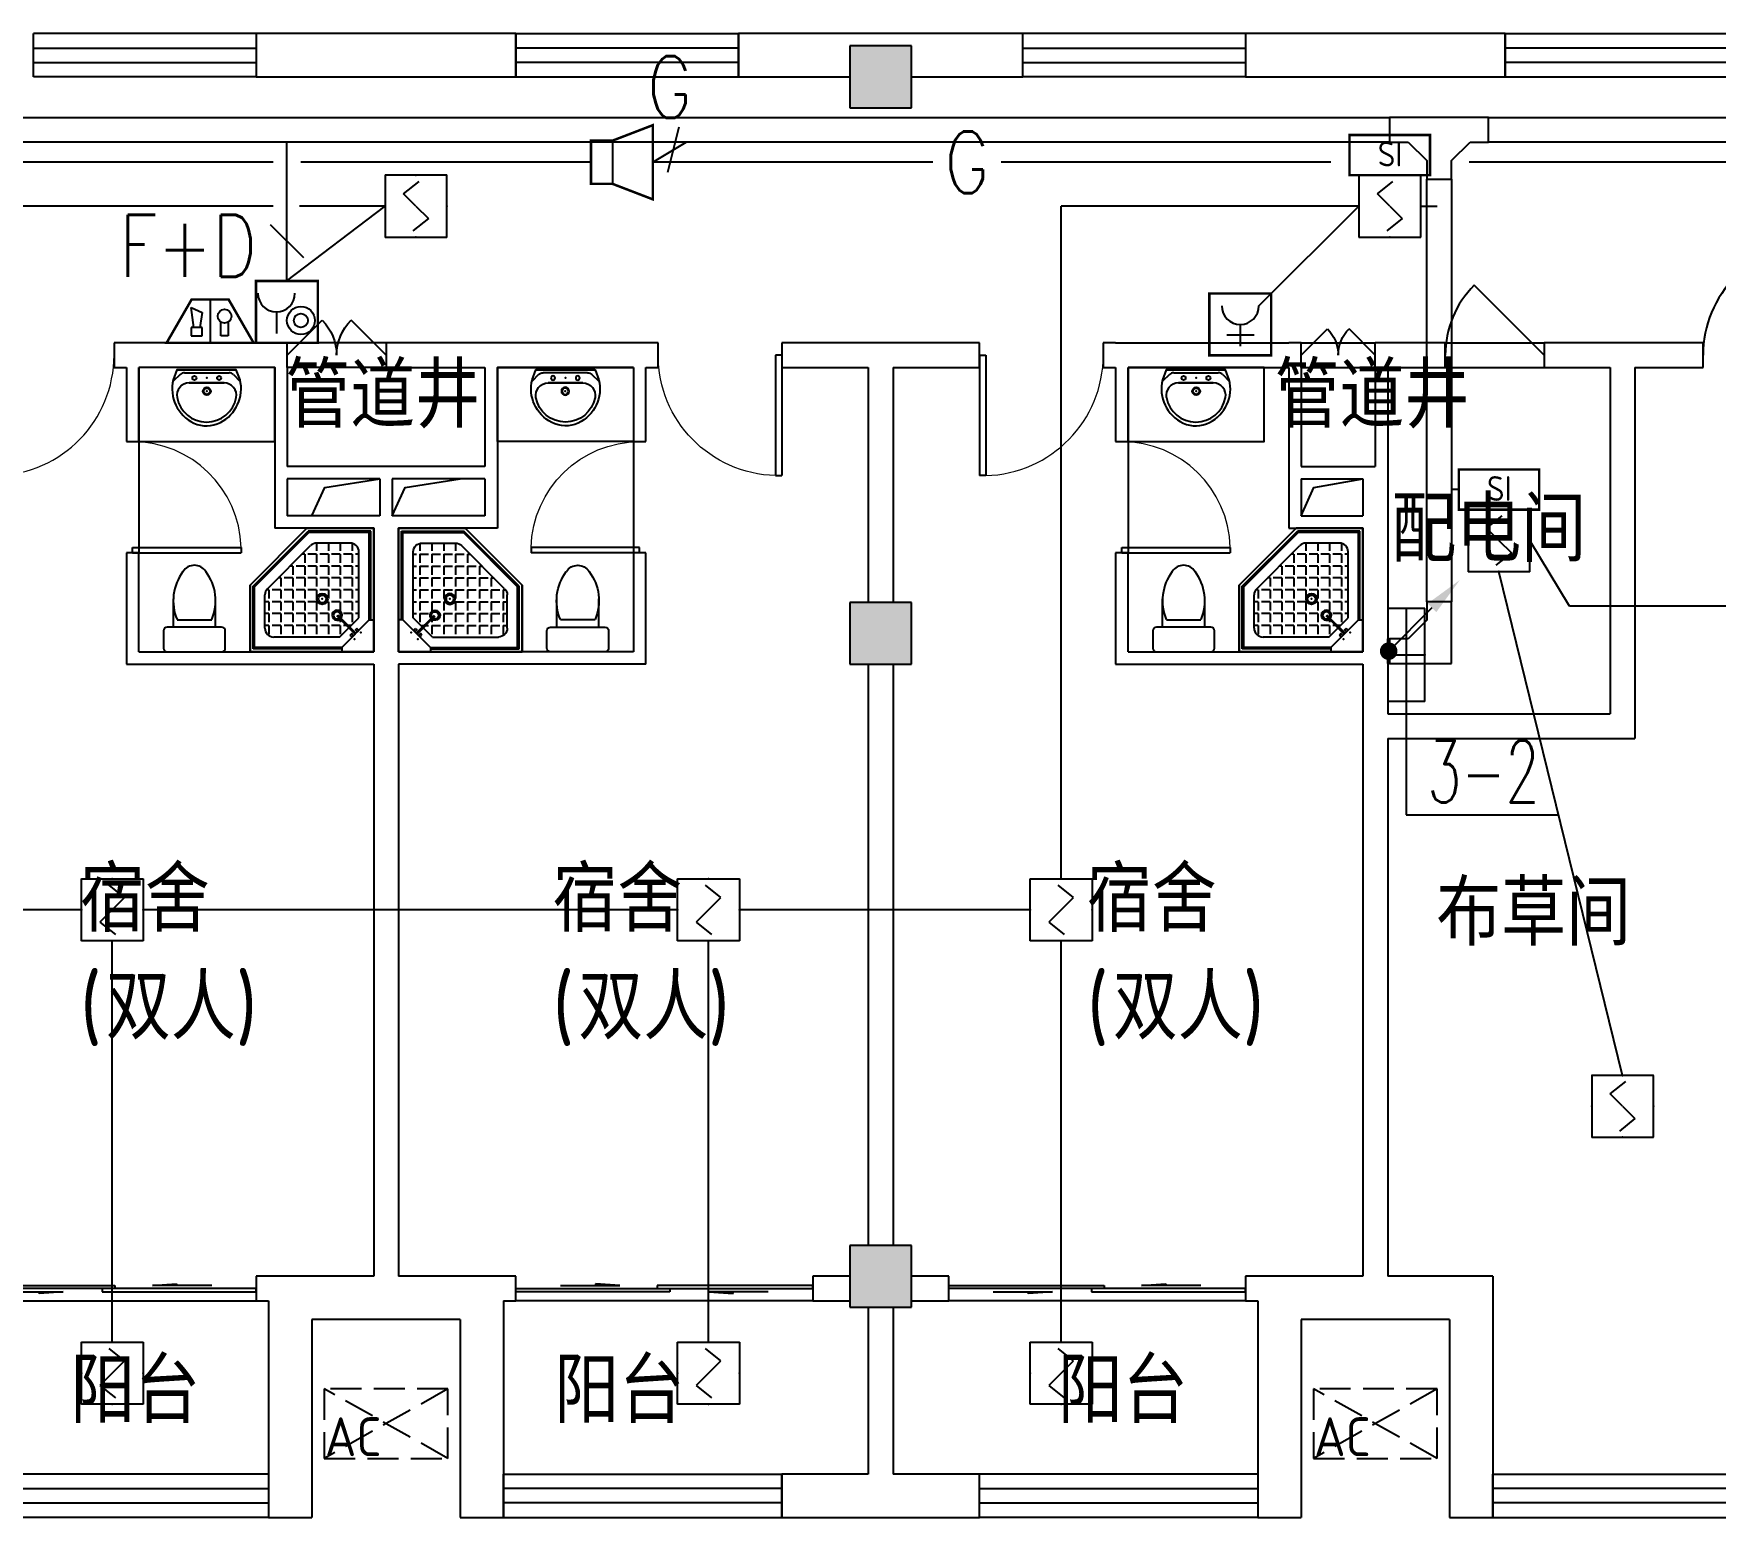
# Model space of a CAD drawing. Extents: x 1725663 to 4653551, y -550461 to 248782.
# Drawn here: x 2363093 to 2376693, y -387154 to -375154 of the extents above; entities that cross this region are included whole.
import ezdxf
from ezdxf.enums import TextEntityAlignment as Align

# ---------------------------------------------------------------- set-up
doc = ezdxf.new("R2010")
doc.units = 0
doc.header["$LTSCALE"] = 1000
doc.linetypes.add('DASH', pattern=[0.35, 0.25, -0.1])
for name, color, linetype in [('0-底图', 7, 'Continuous'), ('CABLETRAY', 4, 'Continuous'), ('CLAYER', 7, 'Continuous'), ('COLUMN', 255, 'Continuous'), ('DIM-消防', 3, 'Continuous'), ('DIM-箱柜', 7, 'Continuous'), ('DOOR_FIRE', 4, 'Continuous'), ('EQUIP-广播', 3, 'Continuous'), ('EQUIP-消防', 3, 'Continuous'), ('EQUIP-箱柜', 3, 'Continuous'), ('LWIRE', 4, 'Continuous'), ('PUB_HATCH', 8, 'Continuous'), ('PUB_TEXT', 7, 'Continuous'), ('WALL', 2, 'Continuous'), ('WINDOW', 4, 'Continuous'), ('WIRE-消防', 1, 'Continuous'), ('WP_F', 1, 'Continuous'), ('洁具', 213, 'Continuous'), ('空调外机', 211, 'Continuous')]:
    doc.layers.add(name, color=color, linetype=linetype)
doc.styles.add('_TEL_DIM', font='SIMPLEX', dxfattribs={"width": 0.8, "height": 3.5, "bigfont": 'HZTXT'})
doc.styles.add('HZ', font='rs.shx', dxfattribs={"width": 0.8, "bigfont": 'hztxt.shx'})
doc.styles.get("Standard").update_dxf_attribs({"font": 'geniso.shx', "bigfont": 'hztxt.shx'})

# ---------------------------------------------------------------- blocks, each defined once
blk = doc.blocks.new('$equip$00002656')
for p, q in [((-0.5, 1), (-0.5, 0)), ((0.5, 1), (-0.5, 1)), ((0.5, 0), (0.5, 1)), ((-0.219, 0.331), (0.222, 0.331)), ((0, 0.5), (0, 0.15)), ((-0.5, 0), (0.5, 0))]:
    blk.add_line(p, q)
at = {"const_width": 0.04}
blk.add_lwpolyline([(-0.5, 1), (0.5, 1), (0.5, 0), (-0.5, 0), (-0.5, 1), (0.5, 1)], dxfattribs=at)
blk.add_arc((0, 0.8), 0.3, 180, 0)
for p in [(0, 1), (-0.5, 0.5), (0.5, 0.5), (0, 0)]:
    blk.add_point(p)
at = {"color": 7, "flags": 1}
for tag, height, p in [('B', 0.4, (0.762, 0.292)), ('A', 0.00002, (0, 0))]:
    blk.add_attdef(tag, text='', height=height, dxfattribs=at).set_placement(p, align=Align.MIDDLE_CENTER)
blk = doc.blocks.new('A$C29581A72')
at = {"layer": 'EQUIP-消防', "xscale": 500, "yscale": 500, "zscale": 500}
blk.add_blockref('$equip$00002656', (358, 98), dxfattribs=at)
at = {"style": 'HZ', "flags": 1}
for tag in ['WHAT', 'SPEC', 'UNIT']:
    blk.add_attdef(tag, (375, 0), '', height=0.001, dxfattribs=at)
blk = doc.blocks.new('$Equip$00002649')
for p, q in [((-0.5, 0.5), (-0.5, -0.5)), ((0.5, 0.5), (-0.5, 0.5)), ((-0.2, 0.2), (0.05, 0.4)), ((0.5, -0.5), (0.5, 0.5)), ((0, 0), (-0.2, 0.2)), ((0, 0), (0.2, -0.2)), ((0.2, -0.2), (-0.05, -0.4)), ((-0.5, -0.5), (0.5, -0.5))]:
    blk.add_line(p, q)
at = {"const_width": 0.02}
blk.add_lwpolyline([(-0.5, 0.5), (0.5, 0.5), (0.5, -0.5), (-0.5, -0.5), (-0.5, 0.5), (0.5, 0.5)], dxfattribs=at)
for p in [(0, 0.5), (-0.5, 0), (0.5, 0), (0, -0.5)]:
    blk.add_point(p)
at = {"color": 7, "flags": 1}
for tag, height, p in [('A', 0.00002, (0, 0)), ('B', 0.4, (0.762, -0.208))]:
    blk.add_attdef(tag, text='', height=height, dxfattribs=at).set_placement(p, align=Align.MIDDLE_CENTER)
blk = doc.blocks.new('$equip$00002655')
for p, q in [((-0.5, 1), (-0.5, 0)), ((0.5, 1), (-0.5, 1)), ((0.5, 0), (0.5, 1)), ((-0.169, 0.5), (-0.169, 0.15)), ((-0.5, 0), (0.5, 0))]:
    blk.add_line(p, q)
at = {"const_width": 0.04}
blk.add_lwpolyline([(-0.5, 1), (0.5, 1), (0.5, 0), (-0.5, 0), (-0.5, 1), (0.5, 1)], dxfattribs=at)
for radius in [0.226, 0.113]:
    blk.add_circle((0.227, 0.36), radius)
blk.add_arc((-0.169, 0.8), 0.3, 180, 0)
for p in [(0, 1), (-0.5, 0.5), (0.5, 0.5), (0, 0)]:
    blk.add_point(p)
at = {"color": 7, "flags": 1}
for tag, height, p in [('B', 0.4, (0.762, 0.292)), ('A', 0.00002, (0, 0))]:
    blk.add_attdef(tag, text='', height=height, dxfattribs=at).set_placement(p, align=Align.MIDDLE_CENTER)
blk = doc.blocks.new('$equip$00002679')
for p, q in [((-0.3, 0.699), (-0.703, 0)), ((-0.264, 0.249), (-0.304, 0.569)), ((-0.304, 0.569), (-0.128, 0.489)), ((0.3, 0.699), (-0.3, 0.699)), ((0.3, 0.699), (-0.3, 0.699)), ((0, 0.699), (0, 0)), ((0.703, 0), (0.3, 0.699)), ((-0.128, 0.489), (-0.168, 0.249)), ((0.174, 0.11), (0.174, 0.338)), ((0.294, 0.338), (0.294, 0.11)), ((-0.703, 0), (0.703, 0)), ((-0.304, 0.249), (-0.304, 0.113)), ((-0.128, 0.249), (-0.304, 0.249)), ((-0.304, 0.113), (-0.128, 0.113)), ((-0.128, 0.113), (-0.128, 0.249)), ((0.294, 0.11), (0.174, 0.11))]:
    blk.add_line(p, q)
at = {"const_width": 0.04}
for points in [[(-0.299, 0.699), (0.301, 0.699), (0.703, 0), (-0.702, 0), (-0.299, 0.699), (0.301, 0.699)], [(-0.3, 0.699), (0.3, 0.699), (0.703, 0), (-0.703, 0), (-0.3, 0.699), (0.3, 0.699)]]:
    blk.add_lwpolyline(points, dxfattribs=at)
blk.add_circle((0.234, 0.43), 0.111)
for p in [(0, 0.699), (-0.501, 0.349), (0.502, 0.349), (0, 0)]:
    blk.add_point(p)
at = {"color": 7, "flags": 1}
for tag, height, p in [('B', 0.4, (0.961, 0.299)), ('A', 0.00002, (0, 0))]:
    blk.add_attdef(tag, text='', height=height, dxfattribs=at).set_placement(p, align=Align.MIDDLE_CENTER)
blk = doc.blocks.new('$TelecSys$00000079')
for p, q in [((0.7, 0.7), (0, 0)), ((0.104, 0.104), (0.104, 0.104)), ((-0.104, -0.104), (-0.104, -0.104))]:
    blk.add_line(p, q)
at = {"const_width": 0.142}
blk.add_lwpolyline([(-0.071, 0, 1), (0.071, 0, 1)], format="xyb", close=True, dxfattribs=at)
blk.add_solid([(0.63, 0.77), (0.77, 0.63), (1.15, 1.15)])
at = {"width": 0.8, "flags": 9}
blk.add_attdef('A', (0, 0), '', height=0.00002, dxfattribs=at)
blk = doc.blocks.new('$equip$00002776')
for p, q in [((0.65, 0.65), (-0.65, 0.65)), ((-0.65, 0.65), (-0.65, 0)), ((0.65, 0), (0.65, 0.65)), ((-0.65, 0), (0.65, 0))]:
    blk.add_line(p, q)
at = {"const_width": 0.04}
blk.add_lwpolyline([(-0.65, 0.65), (-0.65, 0), (0.65, 0), (0.65, 0.65), (-0.65, 0.65), (-0.65, 0)], dxfattribs=at)
for p in [(0, 0.65), (-0.65, 0.325), (0.65, 0.325), (0, 0)]:
    blk.add_point(p)
at = {"color": 7}
blk.add_attdef('$TEXT$', text='', height=0.4, dxfattribs=at).set_placement((0.006, 0.343), align=Align.MIDDLE_CENTER)
at = {"color": 7, "flags": 1}
for tag, p in [('B', (0.905, 0.246)), ('A', (0, 0))]:
    blk.add_attdef(tag, text='', height=0.4, dxfattribs=at).set_placement(p, align=Align.MIDDLE_CENTER)
blk = doc.blocks.new('$TelecSys$00000111')
blk.add_line((0.268, 0.268), (-0.268, -0.268))
at = {"color": 7, "style": '_TEL_DIM', "width": 0.8}
blk.add_attdef('N', text='', height=1, dxfattribs=at).set_placement((-0.212, 0.579), align=Align.MIDDLE)
blk = doc.blocks.new('$equip$00002982')
for p, q in [((0.35, 0.35), (1, 0.6)), ((1, 0.6), (1, -0.6)), ((0, 0.35), (0.35, 0.35)), ((0, 0.35), (0, -0.35)), ((0.35, 0.35), (0.35, -0.35)), ((0.35, -0.35), (0, -0.35)), ((1, -0.6), (0.35, -0.35))]:
    blk.add_line(p, q)
at = {"const_width": 0.04}
blk.add_lwpolyline([(0.35, 0.35), (0, 0.35), (0, -0.35), (0.35, -0.35), (1, -0.6), (1, 0.6), (0.35, 0.35), (0, 0.35)], dxfattribs=at)
for p in [(0.35, 0.35), (0, 0), (1, 0), (0.35, -0.35)]:
    blk.add_point(p)
at = {"color": 7, "style": '_TEL_DIM', "flags": 1}
for tag in ['A', 'REMARK']:
    blk.add_attdef(tag, text='', height=0.00002, dxfattribs=at).set_placement((0, 0), align=Align.MIDDLE_CENTER)
blk = doc.blocks.new('$equip$00002936')
for p, q in [((-0.75, 0.6), (-0.75, 0)), ((0.75, 0.6), (-0.75, 0.6)), ((0, 0), (0, 0.6)), ((0.75, 0), (0.75, 0.6)), ((-0.75, 0.3), (0.75, 0.3)), ((-0.75, 0), (0.75, 0))]:
    blk.add_line(p, q)
at = {"const_width": 0.02}
blk.add_lwpolyline([(-0.75, 0.6), (-0.75, 0), (0.75, 0), (0.75, 0.6), (-0.75, 0.6), (-0.75, 0)], dxfattribs=at)
for p in [(0, 0.6), (-0.75, 0.3), (0.75, 0.3), (0, 0)]:
    blk.add_point(p)
at = {"color": 7, "style": '_TEL_DIM', "flags": 1}
for tag in ['A', 'REMARK']:
    blk.add_attdef(tag, text='', height=0.00002, dxfattribs=at).set_placement((0, 0), align=Align.MIDDLE_CENTER)
blk = doc.blocks.new('1F平面-CAD导入_dwg_Drawing4_t3_dwg_$plan$00001613-474159-1F-927810-1F')
at = {"layer": '洁具'}
for p, q in [((-200, 170), (-430, 170)), ((-260, -140), (-260, 140)), ((-30, 250), (-170, 250)), ((-200, -170), (-200, -220)), ((-170, -250), (-30, -250))]:
    blk.add_line(p, q, dxfattribs=at)
for points in [[(-200, 220), (-200, 170), (-200, -170), (-430, -170)], [(0, -220), (0, 220)]]:
    blk.add_lwpolyline(points, dxfattribs=at)
for centre, radius, start, end in [((-413, -227), 398, 67.4505, 126.6381), ((-170, 220), 30, 90, 180), ((-30, 220), 30, 0, 90), ((-590, 0), 110, 123.4509, 236.5491), ((-413, 227), 398, 233.3619, 292.5495), ((-170, -220), 30, 180, 270), ((-30, -220), 30, 270, 0)]:
    blk.add_arc(centre, radius, start, end, dxfattribs=at)
blk = doc.blocks.new('$lvtry$00000169')
at = {"color": 0}
for p, q in [((259, -36), (259, 0)), ((259, -36), (36, -259)), ((276, -120), (120, -276)), ((259, -24), (976, -24)), ((259, -36), (964, -36)), ((276, -120), (808, -120)), ((964, -36), (976, -24)), ((964, -36), (964, -525)), ((976, -24), (976, -530)), ((36, -259), (0, -259)), ((24, -259), (24, -976)), ((36, -259), (36, -964)), ((144, -151), (291, -298)), ((151, -144), (298, -291)), ((173, -309), (173, -239)), ((183, -213), (205, -213)), ((220, -213), (243, -213)), ((270, -213), (270, -143)), ((270, -213), (340, -213)), ((270, -263), (270, -239)), ((366, -213), (366, -143)), ((366, -213), (436, -213)), ((366, -309), (366, -239)), ((462, -213), (462, -143)), ((462, -213), (532, -213)), ((462, -309), (462, -239)), ((558, -213), (558, -143)), ((558, -213), (628, -213)), ((558, -309), (558, -239)), ((655, -213), (655, -143)), ((655, -213), (725, -213)), ((655, -309), (655, -239)), ((751, -213), (751, -143)), ((751, -213), (821, -213)), ((751, -309), (751, -239)), ((847, -213), (847, -143)), ((847, -213), (880, -213)), ((847, -309), (847, -239)), ((880, -192), (880, -460)), ((120, -276), (120, -808)), ((120, -309), (147, -309)), ((120, -405), (147, -405)), ((173, -309), (243, -309)), ((173, -405), (173, -335)), ((173, -405), (243, -405)), ((270, -405), (270, -335)), ((270, -405), (340, -405)), ((334, -309), (340, -309)), ((366, -309), (436, -309)), ((366, -405), (366, -335)), ((366, -405), (379, -405)), ((462, -309), (532, -309)), ((462, -405), (462, -335)), ((462, -405), (532, -405)), ((558, -309), (628, -309)), ((558, -405), (558, -335)), ((558, -405), (628, -405)), ((655, -309), (725, -309)), ((655, -405), (655, -335)), ((655, -405), (725, -405)), ((751, -309), (821, -309)), ((751, -405), (751, -335)), ((751, -405), (821, -405)), ((847, -309), (880, -309)), ((847, -405), (847, -335)), ((847, -405), (880, -405)), ((120, -501), (147, -501)), ((173, -501), (173, -431)), ((173, -501), (243, -501)), ((173, -598), (173, -528)), ((270, -501), (270, -431)), ((270, -501), (340, -501)), ((270, -598), (270, -528)), ((366, -501), (366, -431)), ((366, -501), (436, -501)), ((366, -598), (366, -528)), ((462, -501), (462, -431)), ((462, -501), (532, -501)), ((462, -598), (462, -528)), ((859, -511), (511, -859)), ((964, -525), (525, -964)), ((976, -530), (530, -976)), ((558, -501), (558, -431)), ((558, -501), (628, -501)), ((558, -598), (558, -528)), ((655, -501), (655, -431)), ((655, -501), (725, -501)), ((655, -598), (655, -528)), ((751, -501), (751, -431)), ((751, -501), (821, -501)), ((751, -598), (751, -528)), ((847, -501), (847, -431)), ((847, -501), (867, -501)), ((964, -525), (976, -530)), ((120, -598), (147, -598)), ((173, -598), (243, -598)), ((173, -694), (173, -624)), ((270, -598), (340, -598)), ((270, -694), (270, -624)), ((366, -598), (436, -598)), ((366, -694), (366, -624)), ((462, -598), (532, -598)), ((462, -694), (462, -624)), ((558, -598), (628, -598)), ((558, -694), (558, -624)), ((655, -598), (725, -598)), ((655, -694), (655, -624)), ((751, -598), (773, -598)), ((120, -694), (147, -694)), ((120, -790), (147, -790)), ((173, -694), (243, -694)), ((173, -790), (173, -720)), ((173, -790), (243, -790)), ((270, -694), (340, -694)), ((270, -790), (270, -720)), ((270, -790), (340, -790)), ((366, -694), (436, -694)), ((366, -790), (366, -720)), ((366, -790), (436, -790)), ((462, -694), (532, -694)), ((462, -790), (462, -720)), ((462, -790), (532, -790)), ((558, -694), (628, -694)), ((558, -790), (558, -720)), ((558, -790), (580, -790)), ((655, -694), (676, -694)), ((173, -878), (173, -816)), ((192, -880), (460, -880)), ((270, -880), (270, -816)), ((366, -880), (366, -816)), ((462, -880), (462, -816)), ((36, -964), (24, -976)), ((24, -976), (530, -976)), ((36, -964), (525, -964)), ((525, -964), (530, -976))]:
    blk.add_line(p, q, dxfattribs=at)
blk.add_lwpolyline([(0, 0), (0, -1000), (540, -1000), (1000, -540), (1000, 0)], close=True)
for points in [[(0, 0), (0, -1000)], [(0, 0), (1000, 0)], [(1000, 0), (1000, -540)], [(190, -136), (178, -148), (162, -132), (174, -121)], [(136, -190), (148, -178), (132, -162), (121, -174)], [(1000, -540), (540, -1000)], [(0, -1000), (540, -1000)]]:
    blk.add_lwpolyline(points, close=True, dxfattribs=at)
for radius in [43.8, 31.1]:
    blk.add_circle((416, -428), radius, dxfattribs=at)
for centre, radius, start, end in [((808, -192), 72, 0, 90), ((296, -296), 40.6, 142.583, 128.4197), ((296, -296), 28.6, 145.828, 125.6599), ((808, -460), 72, 315, 0), ((192, -808), 72, 180, 270), ((460, -808), 72, 270, 315)]:
    blk.add_arc(centre, radius, start, end, dxfattribs=at)
for p in [(156, -102, 0), (103, -156, 0), (416, -428, 0)]:
    blk.add_point(p, dxfattribs=at)
blk = doc.blocks.new('$lvtry$00000178')
at = {"color": 0}
for p, q in [((-238, 0), (238, 0)), ((-214, -36), (-272, -91)), ((-180, -23), (180, -23)), ((-142, -105), (140, -105)), ((140, -105), (-142, -105)), ((216, -37), (268, -91))]:
    blk.add_line(p, q, dxfattribs=at)
blk.add_lwpolyline([(-104, -430, 0.224698), (110, -425, 0.348046), (269, -79), (239, 0), (-241, 0), (-271, -79, 0.356844)], format="xyb", close=True, dxfattribs=at)
for centre, radius in [((-100, -65), 16.3), ((100, -65), 16.3), ((1, -172), 31.6)]:
    blk.add_circle(centre, radius, dxfattribs=at)
at = {"color": 0, "lineweight": 13}
blk.add_circle((1, -172), 23, dxfattribs=at)
at = {"color": 0}
for centre, radius, start, end in [((-142, -205), 100, 90, 190.5602), ((-180, -73), 50, 90, 133.181), ((140, -205), 100, 349.4398, 90), ((180, -73), 50, 44.5607, 90), ((-1, -179), 243, 190.5602, 349.4398)]:
    blk.add_arc(centre, radius, start, end, dxfattribs=at)
for p in [(0, -65), (1, -172)]:
    blk.add_point(p, dxfattribs=at)
blk = doc.blocks.new('A$C70365C93')
at = {"layer": '洁具'}
blk.add_lwpolyline([(-1900, 2300), (-1900, 1700), (-800, 1700), (-800, 2300)], close=True, dxfattribs=at)
blk.add_blockref('$lvtry$00000178', (-1350, 2280), dxfattribs=at)
at = {"layer": '洁具', "rotation": 180}
blk.add_blockref('$lvtry$00000169', (0, 0), dxfattribs=at)
at = {"layer": '洁具', "extrusion": (0, 0, -1), "xscale": -1, "zscale": -1, "rotation": 90}
blk.add_blockref('1F平面-CAD导入_dwg_Drawing4_t3_dwg_$plan$00001613-474159-1F-927810-1F', (1450, 0), dxfattribs=at)
blk = doc.blocks.new('A$Cf5a72a1b')
at = {"layer": '空调外机', "linetype": 'DASH'}
for p, q in [((1000, 563), (0, 0)), ((1000, 0), (0, 563))]:
    blk.add_line(p, q, dxfattribs=at)
blk.add_lwpolyline([(1000, 563), (0, 563), (0, 0), (1000, 0)], close=True, dxfattribs=at)
at = {"layer": 'PUB_TEXT'}
blk.add_text('AC', height=315, dxfattribs=at).set_placement((5, 18))
blk = doc.blocks.new('$WINLIB2D$00000001')
at = {"color": 0}
for points in [[(-0.5, 0.5), (-0.5, -0.5)], [(-0.5, 0.5), (0.5, 0.5)], [(0.5, -0.5), (0.5, 0.5)], [(0.5, 0.1667), (-0.5, 0.1667)], [(0.5, -0.1667), (-0.5, -0.1667)], [(-0.5, -0.5), (0.5, -0.5)]]:
    blk.add_lwpolyline(points, dxfattribs=at)
blk = doc.blocks.new('$DorLib2D$00000131')
at = {"color": 0, "linetype": 'Continuous'}
for p, q in [((0.15, 0.125), (0.2319, 0.1973)), ((0.2319, 0.1973), (0.2319, 0.125)), ((-0.5, 0.125), (-0.5, 0)), ((0.0192, 0.125), (-0.5, 0.125)), ((0.0192, 0), (0.0192, 0.125)), ((0.35, 0.125), (0.15, 0.125)), ((-0.5, 0), (0.0192, 0)), ((-0.024, 0), (0.5, 0)), ((-0.024, -0.125), (-0.024, 0)), ((0.5, 0), (0.5, -0.125)), ((-0.35, -0.125), (-0.15, -0.125)), ((-0.2319, -0.1973), (-0.2319, -0.125)), ((-0.15, -0.125), (-0.2319, -0.1973)), ((0.5, -0.125), (-0.024, -0.125))]:
    blk.add_line(p, q, dxfattribs=at)
blk = doc.blocks.new('$DorLib2D$00000116')
at = {"color": 0}
for p, q in [((-0.5, 0), (-0.146, 0.354)), ((0.5, 0), (0.146, 0.354))]:
    blk.add_line(p, q, dxfattribs=at)
for centre, start, end in [((-0.5, 0), 0, 45), ((0.5, 0), 135, 180)]:
    blk.add_arc(centre, 0.5, start, end, dxfattribs=at)
blk = doc.blocks.new('$DorLib2D$00000001')
for p, q in [((0.45, 0.975), (0.5, 0.975)), ((0.45, 0), (0.45, 0.975)), ((0.5, 0), (0.5, 0.975)), ((0.5, 0), (0.45, 0))]:
    blk.add_line(p, q)
at = {"lineweight": 13}
blk.add_arc((0.475, 0), 0.975, 91.4693, 180, dxfattribs=at)
blk = doc.blocks.new('$DorLib2D$00000114')
at = {"color": 0}
blk.add_line((0.5, 0), (-0.207, 0.707), dxfattribs=at)
blk.add_arc((0.5, 0), 1, 135, 180, dxfattribs=at)
blk = doc.blocks.new('ugjhk')
at = {"layer": 'PUB_HATCH'}
for points in [[(1580557, -294620.8), (1581057, -294620.8), (1581057, -294120.8), (1580557, -294120.8)], [(1580557, -299120.8), (1581057, -299120.8), (1581057, -298620.8), (1580557, -298620.8)], [(1580557, -304320.8), (1581057, -304320.8), (1581057, -303820.8), (1580557, -303820.8)]]:
    blk.add_hatch(color=256, dxfattribs=at).paths.add_polyline_path(points)
for points in [[(1576207, -297920.8), (1576310.6, -297690.5), (1576757, -297620.8)], [(1576857, -297920.8), (1576960.6, -297690.5), (1577407, -297620.8)], [(1584207, -297920.8), (1584310.6, -297690.5), (1584707, -297620.8)]]:
    blk.add_lwpolyline(points)
at = {"layer": 'COLUMN'}
for p, q in [((1581057, -294120.8), (1580557, -294120.8)), ((1580557, -294120.8), (1580557, -294620.8)), ((1581057, -294620.8), (1581057, -294120.8)), ((1580557, -294620.8), (1581057, -294620.8)), ((1581057, -298620.8), (1580557, -298620.8)), ((1580557, -298620.8), (1580557, -299120.8)), ((1581057, -299120.8), (1581057, -298620.8)), ((1580557, -299120.8), (1581057, -299120.8)), ((1581057, -303820.8), (1580557, -303820.8)), ((1580557, -303820.8), (1580557, -304320.8)), ((1581057, -304320.8), (1581057, -303820.8)), ((1580557, -304320.8), (1581057, -304320.8))]:
    blk.add_line(p, q, dxfattribs=at)
at = {"layer": 'DOOR_FIRE'}
for p, q in [((1576807, -296520.8), (1576007, -296520.8)), ((1584207, -296520.8), (1584807, -296520.8)), ((1585372.7, -296520.8, 100), (1586172.7, -296520.8, 100)), ((1576807, -296720.8), (1576007, -296720.8)), ((1584207, -296720.8), (1584807, -296720.8)), ((1585372.7, -296720.8, 100), (1586172.7, -296720.8, 100))]:
    blk.add_line(p, q, dxfattribs=at)
at = {"layer": 'WALL'}
for p, q in [((1577857, -294020.8), (1575757, -294020.8)), ((1575757, -294020.8), (1575757, -294370.8)), ((1577857, -294370.8), (1577857, -294020.8)), ((1580807, -294020.8), (1579657, -294020.8)), ((1579657, -294020.8), (1579657, -294370.8)), ((1581957, -294020.8), (1580807, -294020.8)), ((1581957, -294370.8), (1581957, -294020.8)), ((1585857, -294020.8), (1583757, -294020.8)), ((1583757, -294020.8), (1583757, -294370.8)), ((1585857, -294370.8), (1585857, -294020.8)), ((1575757, -294370.8), (1577857, -294370.8)), ((1579657, -294370.8), (1580557, -294370.8)), ((1581057, -294370.8), (1581957, -294370.8)), ((1583757, -294370.8), (1585857, -294370.8)), ((1574707, -296520.8), (1574607, -296520.8)), ((1574607, -296520.8), (1574607, -296720.8)), ((1575907, -296520.8), (1574707, -296520.8)), ((1576007, -296520.8), (1575907, -296520.8)), ((1576007, -296720.8), (1576007, -296520.8)), ((1577707, -296520.8), (1576807, -296520.8)), ((1576807, -296520.8), (1576807, -296720.8)), ((1578907, -296520.8), (1577707, -296520.8)), ((1579007, -296520.8), (1578907, -296520.8)), ((1579007, -296720.8), (1579007, -296520.8)), ((1580807, -296520.8), (1580007, -296520.8)), ((1580007, -296520.8), (1580007, -296720.8)), ((1581607, -296520.8), (1580807, -296520.8)), ((1581607, -296720.8), (1581607, -296520.8)), ((1582707, -296520.8), (1582607, -296520.8)), ((1582607, -296520.8), (1582607, -296720.8)), ((1582707, -296520.8), (1584107, -296520.8)), ((1584207, -296520.8), (1584107, -296520.8)), ((1584207, -296720.8), (1584207, -296520.8)), ((1585372.7, -296520.8), (1584807, -296520.8)), ((1584807, -296720.8), (1584807, -296520.8)), ((1585372.7, -296720.8), (1585372.7, -296520.8)), ((1586807, -296520.8), (1586172.7, -296520.8)), ((1586172.7, -296520.8), (1586172.7, -296720.8)), ((1587457, -296520.8), (1586807, -296520.8)), ((1587457, -296720.8), (1587457, -296520.8)), ((1574607, -296720.8), (1574707, -296720.8)), ((1574707, -296720.8), (1574707, -297320.8)), ((1575907, -296720.8), (1574807, -296720.8)), ((1574807, -297320.8), (1574807, -296720.8)), ((1575907, -296720.8), (1575907, -297520.8)), ((1576007, -296720.8), (1576007, -297520.8)), ((1576807, -296720.8), (1577607, -296720.8)), ((1577607, -296720.8), (1577607, -297520.8)), ((1578807, -296720.8), (1577707, -296720.8)), ((1577707, -296720.8), (1577707, -297520.8)), ((1578807, -296720.8), (1578807, -297320.8)), ((1578907, -297320.8), (1578907, -296720.8)), ((1578907, -296720.8), (1579007, -296720.8)), ((1580007, -296720.8), (1580707, -296720.8)), ((1580707, -296720.8), (1580707, -298620.8)), ((1580907, -296720.8), (1580907, -298620.8)), ((1580907, -296720.8), (1581607, -296720.8)), ((1582607, -296720.8), (1582707, -296720.8)), ((1582707, -296720.8), (1582707, -297320.8)), ((1582807, -296720.8), (1584107, -296720.8)), ((1582807, -297320.8), (1582807, -296720.8)), ((1584107, -296720.8), (1584107, -297520.8)), ((1584207, -296720.8), (1584207, -297520.8)), ((1584807, -296720.8), (1584807, -297520.8)), ((1584907, -296720.8), (1585372.7, -296720.8)), ((1584907, -296720.8), (1584907, -297520.8)), ((1586172.7, -296720.8), (1586707, -296720.8)), ((1586707, -296720.8), (1586707, -299520.8)), ((1586907, -296720.8), (1586907, -299720.8)), ((1586907, -296720.8), (1587457, -296720.8)), ((1574707, -297320.8), (1574807, -297320.8)), ((1578807, -297320.8), (1578907, -297320.8)), ((1582707, -297320.8), (1582807, -297320.8)), ((1575907, -297520.8), (1575907, -298020.8)), ((1576807, -297520.8), (1576007, -297520.8)), ((1577607, -297520.8), (1576807, -297520.8)), ((1577707, -297520.8), (1577707, -298020.8)), ((1584107, -297520.8), (1584107, -298020.8)), ((1584207, -297520.8), (1584807, -297520.8)), ((1584907, -297520.8), (1584907, -297920.8)), ((1576757, -297620.8), (1576007, -297620.8)), ((1576007, -297620.8), (1576007, -297920.8)), ((1576757, -297620.8), (1576757, -297920.8)), ((1577607, -297620.8), (1576857, -297620.8)), ((1576857, -297620.8), (1576857, -297920.8)), ((1577607, -297620.8), (1577607, -297920.8)), ((1584207, -297620.8), (1584207, -297920.8)), ((1584207, -297620.8), (1584707, -297620.8)), ((1584707, -297620.8), (1584707, -297920.8)), ((1576757, -297920.8), (1576007, -297920.8)), ((1577607, -297920.8), (1576857, -297920.8)), ((1584207, -297920.8), (1584707, -297920.8)), ((1584907, -297920.8), (1584907, -299120.8)), ((1576707, -298020.8), (1575907, -298020.8)), ((1576707, -298020.8), (1576707, -299020.8)), ((1576907, -298020.8), (1576907, -299020.8)), ((1577707, -298020.8), (1576907, -298020.8)), ((1584107, -298020.8), (1584707, -298020.8)), ((1584707, -298020.8), (1584707, -299020.8)), ((1574807, -298220.8), (1574707, -298220.8)), ((1574707, -298220.8), (1574707, -299120.8)), ((1574807, -299020.8), (1574807, -298220.8)), ((1578907, -298220.8), (1578807, -298220.8)), ((1578807, -298220.8), (1578807, -299020.8)), ((1578907, -299120.8), (1578907, -298220.8)), ((1582807, -298220.8), (1582707, -298220.8)), ((1582707, -298220.8), (1582707, -299120.8)), ((1582807, -299020.8), (1582807, -298220.8)), ((1574807, -299020.8), (1576707, -299020.8)), ((1578807, -299020.8), (1576907, -299020.8)), ((1582807, -299020.8), (1584707, -299020.8)), ((1574707, -299120.8), (1576707, -299120.8)), ((1576707, -299120.8), (1576707, -304070.8)), ((1578907, -299120.8), (1576907, -299120.8)), ((1576907, -299120.8), (1576907, -304070.8)), ((1580707, -299120.8), (1580707, -303820.8)), ((1580907, -299120.8), (1580907, -303820.8)), ((1582707, -299120.8), (1584707, -299120.8)), ((1584707, -299120.8), (1584707, -299620.8)), ((1584907, -299120.8), (1584907, -299520.8)), ((1584907, -299520.8), (1586707, -299520.8)), ((1584707, -299620.8), (1584707, -304070.8)), ((1584907, -299720.8), (1584907, -304070.8)), ((1584907, -299720.8), (1586907, -299720.8)), ((1576107, -304070.8), (1575757, -304070.8)), ((1575757, -304070.8), (1575757, -304270.8)), ((1576707, -304070.8), (1576107, -304070.8)), ((1577507, -304070.8), (1576907, -304070.8)), ((1577857, -304070.8), (1577507, -304070.8)), ((1577857, -304270.8), (1577857, -304070.8)), ((1580557, -304070.8), (1580257, -304070.8)), ((1580257, -304070.8), (1580257, -304270.8)), ((1581357, -304070.8), (1581057, -304070.8)), ((1581357, -304270.8), (1581357, -304070.8)), ((1584107, -304070.8), (1583757, -304070.8)), ((1583757, -304070.8), (1583757, -304270.8)), ((1584707, -304070.8), (1584107, -304070.8)), ((1585757, -304070.8), (1584907, -304070.8)), ((1585757, -304070.8), (1585757, -305670.8)), ((1575757, -304270.8), (1575857, -304270.8)), ((1575857, -304270.8), (1575857, -305670.8)), ((1577757, -304270.8), (1577757, -305670.8)), ((1577757, -304270.8), (1577857, -304270.8)), ((1580257, -304270.8), (1580557, -304270.8)), ((1580707, -304320.8), (1580707, -305670.8)), ((1580907, -304320.8), (1580907, -305670.8)), ((1581057, -304270.8), (1581357, -304270.8)), ((1583757, -304270.8), (1583857, -304270.8)), ((1583857, -304270.8), (1583857, -305670.8)), ((1576207, -304420.8), (1576207, -306020.8)), ((1576807, -304420.8), (1576207, -304420.8)), ((1577407, -304420.8), (1576807, -304420.8)), ((1577407, -304420.8), (1577407, -306020.8)), ((1584807, -304420.8), (1584207, -304420.8)), ((1584207, -304420.8), (1584207, -306020.8)), ((1585407, -304420.8), (1584807, -304420.8)), ((1585407, -304420.8), (1585407, -306020.8)), ((1575857, -305670.8), (1575857, -306020.8)), ((1577757, -306020.8), (1577757, -305670.8)), ((1580707, -305670.8), (1580007, -305670.8)), ((1580007, -305670.8), (1580007, -306020.8)), ((1581607, -305670.8), (1580907, -305670.8)), ((1581607, -306020.8), (1581607, -305670.8)), ((1583857, -305670.8), (1583857, -306020.8)), ((1585757, -306020.8), (1585757, -305670.8)), ((1575857, -306020.8), (1576207, -306020.8)), ((1577407, -306020.8), (1577757, -306020.8)), ((1580007, -306020.8), (1580807, -306020.8)), ((1580807, -306020.8), (1581607, -306020.8)), ((1583857, -306020.8), (1584207, -306020.8)), ((1585407, -306020.8), (1585757, -306020.8))]:
    blk.add_line(p, q, dxfattribs=at)
at = {"layer": 'WINDOW'}
for p, q in [((1574807, -297320.8), (1574807, -298220.8)), ((1578807, -297320.8), (1578807, -298220.8)), ((1582807, -297320.8), (1582807, -298220.8)), ((1573357, -304270.8), (1575757, -304270.8)), ((1580257, -304270.8), (1577857, -304270.8)), ((1583757, -304270.8), (1581357, -304270.8))]:
    blk.add_line(p, q, dxfattribs=at)
for name, p in [('A$C70365C93', (1576707, -299020.8)), ('A$C70365C93', (1584707, -299020.8)), ('A$Cf5a72a1b', (1576307.5, -305544.3)), ('A$Cf5a72a1b', (1584307.5, -305544.3))]:
    blk.add_blockref(name, p)
at = {"xscale": -1, "rotation": 359.9999999999999}
blk.add_blockref('A$C70365C93', (1576907, -299020.8), dxfattribs=at)
at = {"layer": 'DOOR_FIRE', "zscale": 200}
for name, p, xscale, yscale in [('$DorLib2D$00000114', (1585772.7, -296620.8), 800, 800), ('$DorLib2D$00000116', (1584507, -296620.8), -600, 600)]:
    blk.add_blockref(name, p, dxfattribs=dict(at, xscale=xscale, yscale=yscale))
for name, p, xscale, yscale, rotation in [('$DorLib2D$00000114', (1587907, -296620.8), -900, -900, 180), ('$DorLib2D$00000116', (1576407, -296620.8), 800, -800, 179.9999999994664)]:
    blk.add_blockref(name, p, dxfattribs=dict(at, xscale=xscale, yscale=yscale, rotation=rotation))
at = {"layer": 'WINDOW'}
for name, p, xscale, yscale, zscale in [('$WINLIB2D$00000001', (1574857, -294195.8), -1800, 350, -1800), ('$WINLIB2D$00000001', (1578757, -294195.8), 1800, 350, 1800), ('$WINLIB2D$00000001', (1582857, -294195.8), -1800, 350, -1800), ('$WINLIB2D$00000001', (1586757, -294195.8), 1800, 350, 1800), ('$DorLib2D$00000001', (1574107, -296620.8), -1000, -1000, -1000), ('$DorLib2D$00000001', (1579507, -296620.8), 1000, -1000, 1000), ('$DorLib2D$00000001', (1582107, -296620.8), -1000, -1000, -1000), ('$DorLib2D$00000131', (1574557, -304170.8), -2400, -200, -2400)]:
    blk.add_blockref(name, p, dxfattribs=dict(at, xscale=xscale, yscale=yscale, zscale=zscale))
for name, p, xscale, yscale, zscale, rotation in [('$DorLib2D$00000001', (1574757, -297770.8), 900, 900, 900, 269.9999999994664), ('$DorLib2D$00000001', (1578857, -297770.8), 900, -900, 900, 269.9999999994664), ('$DorLib2D$00000001', (1582757, -297770.8), 900, 900, 900, 270), ('$DorLib2D$00000131', (1579057, -304170.8), -2400, 200, -2400, 180), ('$DorLib2D$00000131', (1582557, -304170.8), 2400, 200, 2400, 180), ('$WINLIB2D$00000001', (1574732, -305845.8), 2249.999999993481, -350, 2249.999999993481, 180), ('$WINLIB2D$00000001', (1578882, -305845.8), -2249.999999993481, -350, -2249.999999993481, 180), ('$WINLIB2D$00000001', (1582732, -305845.8), 2249.999999993481, -350, 2249.999999993481, 180), ('$WINLIB2D$00000001', (1586882, -305845.8), -2249.999999993481, -350, -2249.999999993481, 180)]:
    blk.add_blockref(name, p, dxfattribs=dict(at, xscale=xscale, yscale=yscale, zscale=zscale, rotation=rotation))
at = {"layer": 'CLAYER'}
for s, p in [('管道井', (1575992.3, -297207.8)), ('管道井', (1583992.3, -297207.8)), ('配电间', (1584937, -298293.1))]:
    blk.add_text(s, height=525, dxfattribs=at).set_placement(p)
at = {"layer": 'PUB_TEXT'}
for s, p in [('宿舍', (1574331.6, -301284.6)), ('宿舍', (1578152.4, -301284.6)), ('宿舍', (1582474.5, -301284.6)), ('布草间', (1585299.6, -301397.1)), ('(', (1574331.6, -302156.7)), ('双人', (1574541.6, -302156.7)), (')', (1575591.6, -302156.7)), ('(', (1578152.4, -302156.7)), ('双人', (1578362.4, -302156.7)), (')', (1579412.4, -302156.7)), ('(', (1582474.5, -302156.7)), ('双人', (1582684.5, -302156.7)), (')', (1583734.5, -302156.7)), ('阳台', (1574253, -305258.9)), ('阳台', (1578167.5, -305258.9)), ('阳台', (1582240, -305258.9))]:
    blk.add_text(s, height=525, dxfattribs=at).set_placement(p)

msp = doc.modelspace()

# ---------------------------------------------------------------- linework, layer by layer
at = {"layer": 'CABLETRAY'}
for p, q in [((2332562, -375831), (2374059, -375831)), ((2332562, -375831), (2374059, -375831)), ((2374859, -375831), (2374059, -375831)), ((2374059, -375831), (2374059, -376031)), ((2374059, -375831), (2374059, -376031)), ((2374859, -375831), (2374059, -375831)), ((2374059, -375831), (2374059, -376031)), ((2374059, -375831), (2374059, -376031)), ((2374859, -376031), (2374859, -375831)), ((2374859, -375831), (2381426, -375831)), ((2374859, -376031), (2374859, -375831)), ((2374859, -376031), (2374859, -375831)), ((2374859, -375831), (2381426, -375831)), ((2374859, -376031), (2374859, -375831)), ((2374059, -376031), (2332562, -376031)), ((2374059, -376031), (2332562, -376031)), ((2374059, -376031), (2374209, -376031)), ((2374059, -376031), (2374209, -376031)), ((2374209, -376031), (2374359, -376181)), ((2374209, -376031), (2374359, -376181)), ((2374559, -376181), (2374709, -376031)), ((2374559, -376181), (2374709, -376031)), ((2374709, -376031), (2374859, -376031)), ((2374709, -376031), (2374859, -376031)), ((2381426, -376031), (2374859, -376031)), ((2381426, -376031), (2374859, -376031)), ((2374359, -376181), (2374359, -376331)), ((2374359, -376181), (2374359, -376331)), ((2374559, -376331), (2374559, -376181)), ((2374559, -376331), (2374559, -376181)), ((2374359, -376331), (2374559, -376331)), ((2374359, -379748), (2374359, -376331)), ((2374359, -376331), (2374559, -376331)), ((2374359, -376331), (2374559, -376331)), ((2374359, -379748), (2374359, -376331)), ((2374359, -376331), (2374559, -376331)), ((2374559, -376331), (2374559, -379748)), ((2374559, -376331), (2374559, -379748)), ((2374559, -379748), (2374359, -379748)), ((2374359, -379748), (2374359, -379898)), ((2374559, -379748), (2374359, -379748)), ((2374559, -379748), (2374359, -379748)), ((2374359, -379748), (2374359, -379898)), ((2374559, -379748), (2374359, -379748)), ((2374559, -380248), (2374559, -379748)), ((2374559, -380248), (2374559, -379748)), ((2374359, -379898), (2374209, -380048)), ((2374359, -379898), (2374209, -380048)), ((2374043, -380248), (2374043, -380048)), ((2374043, -380048), (2374059, -380048)), ((2374043, -380248), (2374043, -380048)), ((2374043, -380048), (2374059, -380048)), ((2374059, -380048), (2374059, -380248)), ((2374209, -380048), (2374059, -380048)), ((2374059, -380048), (2374059, -380248)), ((2374059, -380048), (2374059, -380248)), ((2374209, -380048), (2374059, -380048)), ((2374059, -380048), (2374059, -380248)), ((2374059, -380248), (2374043, -380248)), ((2374059, -380248), (2374043, -380248)), ((2374059, -380248), (2374559, -380248)), ((2374059, -380248), (2374559, -380248))]:
    msp.add_line(p, q, dxfattribs=at)
at = {"layer": 'DIM-箱柜'}
for p, q in [((2374193, -380048), (2374193, -381471)), ((2374193, -380048), (2374193, -381471)), ((2374193, -381471), (2375429, -381471)), ((2374193, -381471), (2375429, -381471))]:
    msp.add_line(p, q, dxfattribs=at)
at = {"layer": 'WIRE-消防'}
for p, q in [((2365141, -377154), (2365141, -376031)), ((2365141, -376082), (2365141, -376031)), ((2368100, -376194), (2368370, -376031)), ((2365029, -376194), (2361201, -376194)), ((2367600, -376194), (2365254, -376194)), ((2370364, -376194), (2368100, -376194)), ((2373582, -376194), (2370916, -376194)), ((2378105, -376194), (2374702, -376194)), ((2365030, -376549), (2358435, -376549)), ((2365141, -377154), (2365935, -376549)), ((2365935, -376549), (2365242, -376549)), ((2373810, -376549), (2371403, -376549, 4200)), ((2371403, -381990, 4200), (2371403, -376549, 4200)), ((2373000, -377356), (2373810, -376549)), ((2374310, -376549), (2374443, -376549)), ((2374618, -378841, 4200), (2374559, -378841)), ((2375513, -379784, 4200), (2375193, -379254, 4200)), ((2375943, -383579, 4200), (2374943, -379504, 4200)), ((2379293, -379784, 4200), (2375513, -379784, 4200)), ((2363479, -382240, 4200), (2360801, -382240, 4200)), ((2368301, -382240, 4200), (2363979, -382240, 4200)), ((2371153, -382240, 4200), (2368801, -382240, 4200)), ((2363729, -385738, 4200), (2363729, -382490, 4200)), ((2368551, -385738, 4200), (2368551, -382490, 4200)), ((2371403, -385738, 4200), (2371403, -382490, 4200))]:
    msp.add_line(p, q, dxfattribs=at)

# ---------------------------------------------------------------- block references
at = {"layer": '0-底图'}
msp.add_blockref('ugjhk', (789136, -81133), dxfattribs=at)
at = {"layer": 'DIM-消防'}
ref = msp.add_blockref('$TelecSys$00000111', (2368265, -376094), dxfattribs=dict(at, xscale=500, yscale=500, zscale=500, rotation=31.19251094257192))
ref.add_attrib('N', 'G', dxfattribs={"layer": '0', "color": 7, "height": 500, "style": '_TEL_DIM', "width": 0.8}).set_placement((2368235, -375586), align=Align.MIDDLE)
ref = msp.add_blockref('$TelecSys$00000111', (2365141, -376831), dxfattribs=dict(at, xscale=500, yscale=500, zscale=500, rotation=90))
ref.add_attrib('N', 'F+D', dxfattribs={"layer": '0', "color": 7, "height": 500, "style": '_TEL_DIM', "width": 0.8}).set_placement((2364342, -376870), align=Align.MIDDLE)
at = {"layer": 'EQUIP-广播', "xscale": 500, "yscale": 500, "zscale": 500}
msp.add_blockref('$equip$00002982', (2367600, -376194), dxfattribs=at)
at = {"layer": 'EQUIP-消防', "xscale": 500, "yscale": 500, "zscale": 500}
for p in [(2374060, -376299), (2374943, -379004, 4200)]:
    msp.add_blockref('$equip$00002776', p, dxfattribs=at).add_auto_attribs({'$TEXT$': 'SI'})
for name, p in [('$Equip$00002649', (2366185, -376549)), ('$Equip$00002649', (2374060, -376549)), ('$equip$00002655', (2365141, -377654)), ('$equip$00002679', (2364520, -377654)), ('$Equip$00002649', (2374943, -379254, 4200)), ('$Equip$00002649', (2375943, -383829, 4200))]:
    msp.add_blockref(name, p, dxfattribs=at)
at = {"layer": 'EQUIP-消防', "xscale": -500, "yscale": 500, "zscale": 500, "rotation": 180}
for p in [(2363729, -382240, 4200), (2368551, -382240, 4200), (2371403, -382240, 4200), (2363729, -385988, 4200), (2368551, -385988, 4200), (2371403, -385988, 4200)]:
    msp.add_blockref('$Equip$00002649', p, dxfattribs=at)
at = {"layer": 'EQUIP-箱柜', "xscale": 500, "yscale": 500, "zscale": 500, "rotation": 270}
msp.add_blockref('$equip$00002936', (2374043, -380178), dxfattribs=at)
at = {"layer": 'LWIRE', "xscale": 500, "yscale": 500, "zscale": 500}
msp.add_blockref('$TelecSys$00000079', (2374051, -380148), dxfattribs=at)
at = {"layer": 'WP_F'}
msp.add_blockref('A$C29581A72', (2372493, -377854), dxfattribs=at)

# ---------------------------------------------------------------- texts
at = {"layer": 'DIM-消防', "style": '_TEL_DIM', "width": 0.8}
msp.add_text('G', height=500, dxfattribs=at).set_placement((2370640, -376194), align=Align.MIDDLE_CENTER)
at = {"layer": 'DIM-箱柜', "color": 7, "style": '_TEL_DIM', "width": 0.64}
msp.add_text('3-2', height=500, dxfattribs=at).set_placement((2374365, -381371))
msp.add_text('3-2', height=500, dxfattribs=at).set_placement((2374365, -381371))

doc.saveas('drawing.dxf')
